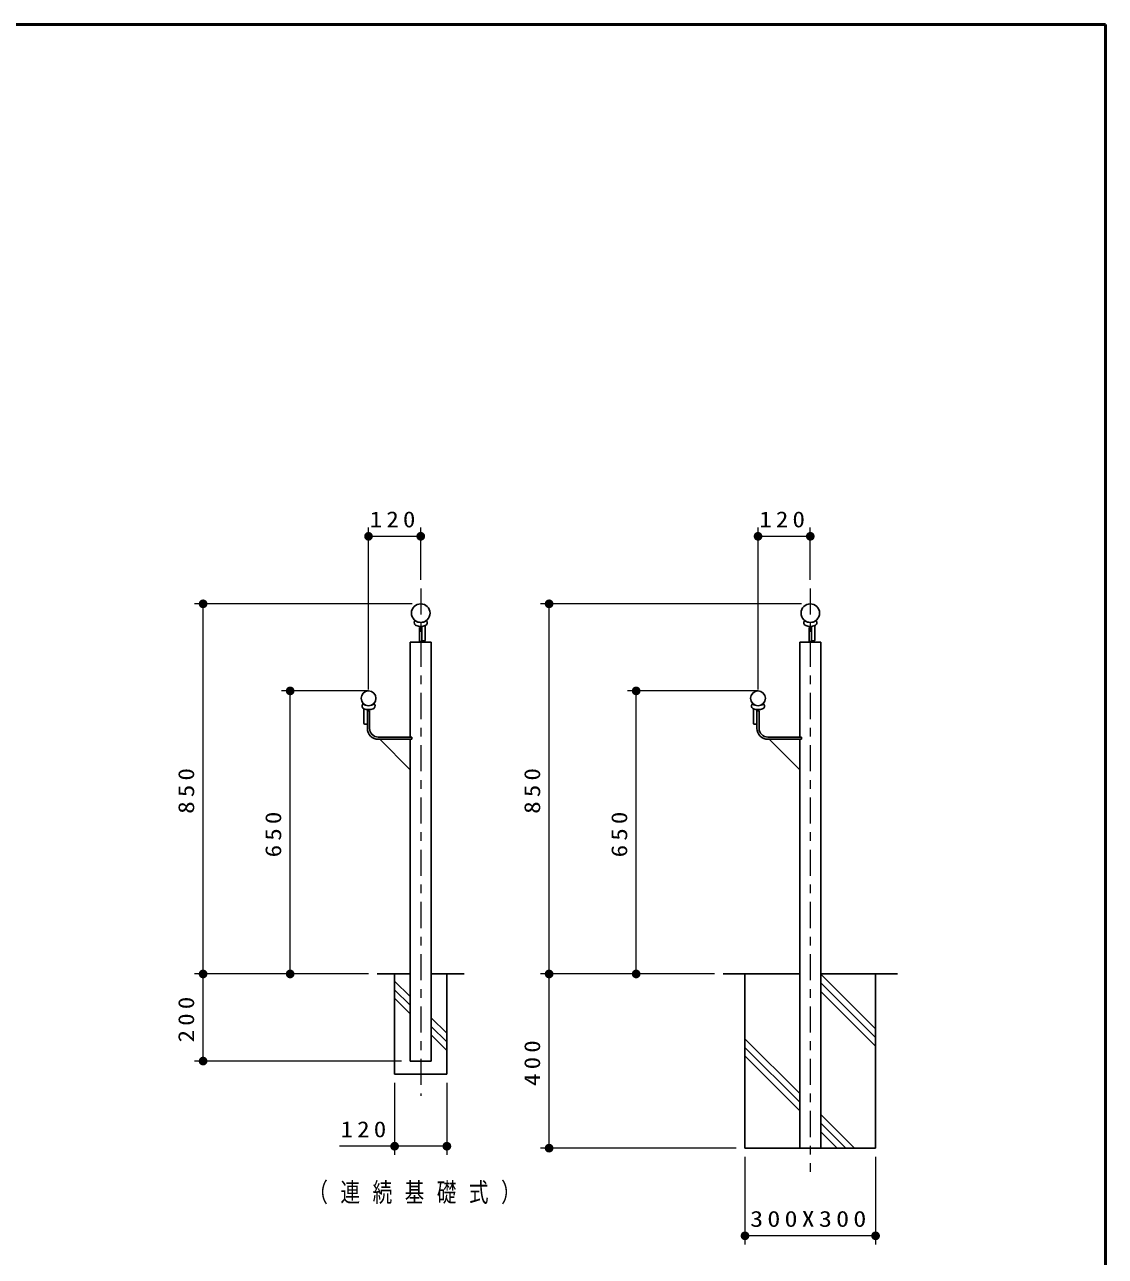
# Model space of a CAD drawing. Units: millimetres on the paper, scale 1:20. Extents: x -365 to 0, y -19 to 257.
# Drawn here: x -124.1 to 0, y 115.6 to 257 of the extents above; entities that cross this region are included whole.
import ezdxf

# ---------------------------------------------------------------- set-up
doc = ezdxf.new("R2010")
doc.units = ezdxf.units.MM
doc.linetypes.add('USER2', pattern=[6, 3, -1, 1, -1])
doc.layers.add('LY_1', color=7, linetype='Continuous', lineweight=25)
doc.layers.add('LY_3', color=7, linetype='Continuous', lineweight=13)
doc.styles.add('ＭＳ ゴシック', font='')
doc.styles.get('ＭＳ ゴシック').set_extended_font_data('MS Gothic')

# ---------------------------------------------------------------- blocks, each defined once
blk = doc.blocks.new('filled_dot')
at = {"color": 0, "linetype": 'Continuous', "lineweight": -2, "const_width": 1.25}
blk.add_lwpolyline([(-0.625, 0, 1), (0.625, 0, 1)], format="xyb", close=True, dxfattribs=at)

msp = doc.modelspace()

# ---------------------------------------------------------------- linework, layer by layer
at = {"layer": 'LY_1', "lineweight": 13}
for p, q in [((-84.635, 180.647), (-84.635, 199.248)), ((-84.635, 198.248), (-78.635, 198.248)), ((-78.635, 193.266), (-78.635, 199.248)), ((-39.893, 180.647), (-39.893, 199.248)), ((-39.893, 198.248), (-33.893, 198.248)), ((-33.893, 193.266), (-33.893, 199.248)), ((-79.635, 190.497), (-104.635, 190.497)), ((-103.635, 147.997), (-103.635, 190.497)), ((-34.893, 190.497), (-64.893, 190.497)), ((-63.893, 147.997), (-63.893, 190.497)), ((-84.635, 180.497), (-94.635, 180.497)), ((-93.635, 147.997), (-93.635, 180.497)), ((-39.893, 180.497), (-54.893, 180.497)), ((-53.893, 147.997), (-53.893, 180.497)), ((-84.635, 147.997), (-104.635, 147.997)), ((-103.635, 137.997), (-103.635, 147.997)), ((-79.85, 145.399), (-81.635, 147.184)), ((-44.893, 147.997), (-64.893, 147.997)), ((-63.893, 127.997), (-63.893, 147.997)), ((-26.393, 141.684), (-32.707, 147.997)), ((-79.85, 144.409), (-81.635, 146.194)), ((-26.393, 140.694), (-32.678, 146.979)), ((-26.393, 139.704), (-32.678, 145.989)), ((-79.85, 143.419), (-81.635, 145.204)), ((-75.635, 141.184), (-77.42, 142.969)), ((-75.635, 140.194), (-77.42, 141.979)), ((-75.635, 139.204), (-77.42, 140.989)), ((-35.108, 134.277), (-41.393, 140.562)), ((-35.108, 133.287), (-41.393, 139.572)), ((-80.85, 137.997), (-104.635, 137.997)), ((-35.108, 132.297), (-41.393, 138.582)), ((-81.635, 135.497), (-81.635, 127.218)), ((-75.635, 135.497), (-75.635, 127.218)), ((-28.829, 127.997), (-32.678, 131.847)), ((-29.819, 127.997), (-32.678, 130.857)), ((-30.808, 127.997), (-32.678, 129.867)), ((-75.635, 128.218), (-87.955, 128.218)), ((-42.393, 127.997), (-64.893, 127.997)), ((-41.393, 126.997), (-41.393, 116.933)), ((-26.393, 126.997), (-26.393, 116.933)), ((-26.393, 117.933), (-41.393, 117.933))]:
    msp.add_line(p, q, dxfattribs=at)
at = {"layer": 'LY_1', "linetype": 'USER2', "lineweight": 13}
for p, q in [((-78.635, 192.266), (-78.635, 133.999)), ((-33.893, 192.266), (-33.893, 125.286))]:
    msp.add_line(p, q, dxfattribs=at)
at = {"layer": 'LY_1'}
for p, q in [((-78.51, 187.762), (-78.76, 187.762)), ((-78.76, 187.762), (-78.76, 186.112)), ((-78.51, 186.312), (-78.51, 187.917)), ((-78.51, 187.762), (-78.51, 186.112)), ((-78.11, 186.312), (-78.11, 188.007)), ((-34.018, 187.762), (-34.018, 186.112)), ((-33.768, 187.762), (-34.018, 187.762)), ((-33.768, 186.312), (-33.768, 187.917)), ((-33.768, 187.762), (-33.768, 186.112)), ((-33.368, 186.312), (-33.368, 188.007)), ((-79.85, 175.197), (-79.85, 186.112)), ((-79.85, 186.112), (-77.42, 186.112)), ((-78.46, 186.262), (-78.16, 186.262)), ((-77.42, 137.997), (-77.42, 186.112)), ((-35.108, 186.112), (-32.678, 186.112)), ((-35.108, 175.197), (-35.108, 186.112)), ((-33.718, 186.262), (-33.418, 186.262)), ((-32.678, 127.997), (-32.678, 186.112)), ((-85.16, 176.747), (-85.16, 178.442)), ((-84.76, 176.747), (-84.76, 178.352)), ((-40.418, 176.747), (-40.418, 178.442)), ((-40.018, 176.747), (-40.018, 178.352)), ((-84.76, 178.197), (-84.76, 176.197)), ((-84.51, 178.197), (-84.76, 178.197)), ((-84.51, 178.197), (-84.51, 176.197)), ((-39.768, 178.197), (-40.018, 178.197)), ((-40.018, 178.197), (-40.018, 176.197)), ((-39.768, 178.197), (-39.768, 176.197)), ((-84.81, 176.697), (-85.11, 176.697)), ((-40.068, 176.697), (-40.368, 176.697)), ((-83.51, 175.197), (-79.641, 175.197)), ((-83.51, 174.947), (-79.641, 174.947)), ((-83.35, 174.947), (-79.85, 171.447)), ((-79.85, 137.997), (-79.85, 174.947)), ((-79.641, 174.947), (-79.641, 175.197)), ((-38.768, 175.197), (-34.899, 175.197)), ((-38.768, 174.947), (-34.899, 174.947)), ((-38.608, 174.947), (-35.108, 171.447)), ((-35.108, 127.997), (-35.108, 174.947)), ((-34.899, 174.947), (-34.899, 175.197)), ((-79.85, 147.997), (-83.635, 147.997)), ((-81.635, 147.997), (-81.635, 136.497)), ((-79.85, 147.94), (-79.907, 147.997)), ((-73.635, 147.997), (-77.42, 147.997)), ((-75.635, 147.997), (-75.635, 136.497)), ((-35.108, 147.997), (-43.893, 147.997)), ((-41.393, 147.997), (-41.393, 127.997)), ((-23.893, 147.997), (-32.678, 147.997)), ((-26.393, 147.997), (-26.393, 127.997)), ((-77.42, 137.997), (-79.85, 137.997)), ((-75.635, 136.497), (-81.635, 136.497)), ((-26.393, 127.997), (-41.393, 127.997))]:
    msp.add_line(p, q, dxfattribs=at)
for points in [[(-77.953, 188.541), (-77.958, 188.547), (-77.964, 188.552), (-77.971, 188.557), (-77.978, 188.56), (-77.986, 188.562), (-77.994, 188.562), (-78.001, 188.562), (-78.009, 188.56), (-78.017, 188.557), (-78.023, 188.553)], [(-33.211, 188.541), (-33.216, 188.547), (-33.222, 188.552), (-33.229, 188.557), (-33.236, 188.56), (-33.244, 188.562), (-33.252, 188.562), (-33.26, 188.562), (-33.268, 188.56), (-33.275, 188.557), (-33.282, 188.553)], [(-85.317, 178.976), (-85.312, 178.982), (-85.306, 178.987), (-85.299, 178.992), (-85.292, 178.995), (-85.284, 178.997), (-85.276, 178.997), (-85.268, 178.997), (-85.261, 178.995), (-85.253, 178.992), (-85.246, 178.988)], [(-40.575, 178.976), (-40.57, 178.982), (-40.564, 178.987), (-40.557, 178.992), (-40.55, 178.995), (-40.542, 178.997), (-40.535, 178.997), (-40.527, 178.997), (-40.519, 178.995), (-40.512, 178.992), (-40.505, 178.988)]]:
    msp.add_lwpolyline(points, dxfattribs=at)
for centre, radius in [((-78.635, 189.43), 1.067), ((-33.893, 189.43), 1.067), ((-84.635, 179.647), 0.85), ((-39.893, 179.647), 0.85)]:
    msp.add_circle(centre, radius, dxfattribs=at)
for centre, radius, start, end in [((-79.035, 188.334), 0.35, 143.68382, 249.64559), ((-79.276, 188.511), 0.0513, 55.3289, 143.68382), ((-78.635, 189.437), 1.075, 235.3289, 304.6711), ((-78.235, 188.334), 0.35, 290.35441, 36.31618), ((-34.293, 188.334), 0.35, 143.68382, 249.64559), ((-34.534, 188.511), 0.0513, 55.3289, 143.68382), ((-33.893, 189.437), 1.075, 235.3289, 304.6711), ((-33.493, 188.334), 0.35, 290.35441, 36.31618), ((-78.635, 189.412), 1.5, 249.64559, 290.35441), ((-33.893, 189.412), 1.5, 249.64559, 290.35441), ((-78.46, 186.312), 0.05, 180, 270), ((-78.16, 186.312), 0.05, 270, 0), ((-33.718, 186.312), 0.05, 180, 270), ((-33.418, 186.312), 0.05, 270, 0), ((-85.035, 178.769), 0.35, 143.68382, 249.64559), ((-84.635, 179.872), 1.075, 235.3289, 304.6711), ((-84.635, 179.847), 1.5, 249.64559, 290.35441), ((-84.235, 178.769), 0.35, 290.35441, 36.31618), ((-83.994, 178.946), 0.0513, 36.31618, 124.6711), ((-40.293, 178.769), 0.35, 143.68382, 249.64559), ((-39.893, 179.872), 1.075, 235.3289, 304.6711), ((-39.893, 179.847), 1.5, 249.64559, 290.35441), ((-39.493, 178.769), 0.35, 290.35441, 36.31618), ((-39.253, 178.946), 0.0513, 36.31618, 124.6711), ((-85.11, 176.747), 0.05, 180, 270), ((-84.81, 176.747), 0.05, 270, 0), ((-83.51, 176.197), 1.25, 180, 270.00001), ((-83.51, 176.197), 1, 180, 270), ((-40.368, 176.747), 0.05, 180, 270), ((-40.068, 176.747), 0.05, 270, 0), ((-38.768, 176.197), 1.25, 180, 270.00001), ((-38.768, 176.197), 1, 180, 270)]:
    msp.add_arc(centre, radius, start, end, dxfattribs=at)
at = {"layer": 'LY_3', "lineweight": 50}
for p, q in [((0, 257), (-365, 257)), ((0, 0), (0, 257))]:
    msp.add_line(p, q, dxfattribs=at)

# ---------------------------------------------------------------- block references
at = {"layer": 'LY_1', "lineweight": 13, "xscale": 0.4, "yscale": 0.4}
for p in [(-84.635, 198.248), (-39.893, 198.248), (-81.635, 128.218), (-41.393, 117.933)]:
    msp.add_blockref('filled_dot', p, dxfattribs=at)
for p, rotation in [((-78.635, 198.248), 180), ((-33.893, 198.248), 180), ((-103.635, 190.497), 270), ((-63.893, 190.497), 270), ((-93.635, 180.497), 270), ((-53.893, 180.497), 270), ((-103.635, 147.997), 270), ((-93.635, 147.997), 90), ((-63.893, 147.997), 270), ((-53.893, 147.997), 90), ((-103.635, 137.997), 90), ((-75.635, 128.218), 180), ((-63.893, 127.997), 90), ((-26.393, 117.933), 180)]:
    msp.add_blockref('filled_dot', p, dxfattribs=dict(at, rotation=rotation))

# ---------------------------------------------------------------- texts
at = {"layer": 'LY_1', "style": 'ＭＳ ゴシック'}
for s, insert, char_height, attachment_point in [('\\T1.33;\\W1.15;120', (-81.635, 199.248), 1.833, 8), ('\\T1.33;\\W1.15;120', (-36.893, 199.248), 1.833, 8), ('\\T1.33;\\W1.15;120', (-84.987, 129.218), 1.833, 8), ('\\T1.64;\\W0.75;（連続基礎式）', (-78.635, 122.789), 2.199, 5), ('\\T1.32;\\W1.2;300X300', (-33.893, 118.933), 1.833, 8)]:
    msp.add_mtext(s, dxfattribs=dict(at, insert=insert, char_height=char_height, attachment_point=attachment_point))
at = {"layer": 'LY_1', "char_height": 1.833, "attachment_point": 8, "rotation": 90, "style": 'ＭＳ ゴシック'}
for s, insert in [('\\T1.33;\\W1.15;850', (-104.635, 169.247)), ('\\T1.33;\\W1.15;850', (-64.893, 169.247)), ('\\T1.33;\\W1.15;650', (-94.635, 164.247)), ('\\T1.33;\\W1.15;650', (-54.893, 164.247)), ('\\T1.33;\\W1.15;200', (-104.635, 142.997)), ('\\T1.33;\\W1.15;400', (-64.893, 137.997))]:
    msp.add_mtext(s, dxfattribs=dict(at, insert=insert))

doc.saveas('drawing.dxf')
